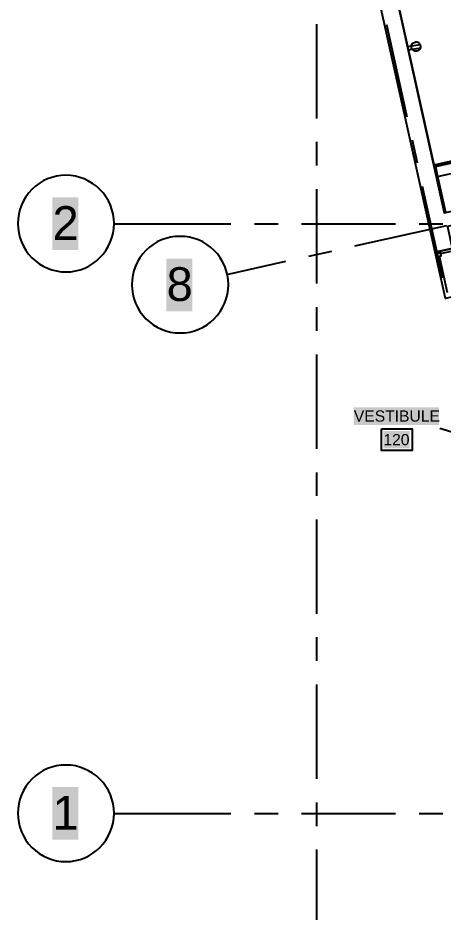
# Model space of a CAD drawing. Header units: inches. Extents: x -1841 to -80, y -100 to 1021.
# Drawn here: x -1210.5 to -1098.6, y 143.8 to 378.9 of the extents above; entities that cross this region are included whole.
import ezdxf

# ---------------------------------------------------------------- set-up
doc = ezdxf.new("R2010")
doc.units = ezdxf.units.IN
doc.header["$MEASUREMENT"] = 0
doc.layers.add('PDF_Geometry', color=7, linetype='Continuous', true_color=0x777777)
doc.layers.add('PDF_Solid Fills', color=7, linetype='Continuous', true_color=0xffffff)
doc.layers.add('PDF_Text', color=7, linetype='Continuous')
doc.styles.add('PDF Arial', font='arial.ttf')

msp = doc.modelspace()

# ---------------------------------------------------------------- linework, layer by layer
at = {"layer": 'PDF_Geometry', "color": 7, "lineweight": 25}
for points in [[(-1126.99, 457.08), (-1101.02, 340.19), (-1126.91, 457.08), (-1126.91, 457), (-1027.22, 479.17), (-998.52, 349.96), (-998.44, 349.96), (-1027.22, 479.26), (-1027.14, 479.34), (-998.35, 349.87)], [(-1100.93, 340.28), (-1126.91, 457), (-1126.91, 457.08), (-1101.02, 340.19), (-1093.74, 341.85)], [(-1131.87, 352.52), (-1131.87, 377.25)], [(-1108.05, 352.85), (-1113.42, 377.09)], [(-1107.95, 371.39), (-1104.64, 371.97)], [(-1107.8, 370.53), (-1104.49, 371.1)], [(-1131.87, 340.11), (-1131.87, 346.32)], [(-1105.32, 340.77), (-1106.64, 346.81)], [(-1084.72, 343.42), (-1100.6, 339.86), (-1084.72, 343.42)], [(-1100.6, 339.86), (-1084.72, 343.34)], [(-1131.87, 309.09), (-1131.87, 333.91)], [(-1098.62, 310.5), (-1103.99, 334.65)], [(-1185.23, 324.81), (-1154.46, 324.81)], [(-1148.25, 324.81), (-1142.05, 324.81)], [(-1135.84, 324.81), (-1111.11, 324.81)], [(-1104.9, 324.81), (-1098.7, 324.81)], [(-1121.86, 319.02), (-1097.62, 324.39)], [(-1133.94, 316.29), (-1127.9, 317.61)], [(-1100.68, 317.36), (-1100.6, 316.95), (-1099.28, 317.28), (-1099.28, 317.03), (-1096.05, 317.69), (-1096.22, 318.35)], [(-1097.46, 306.69), (-1099.53, 316.29)], [(-1155.53, 311.49), (-1139.98, 314.96)], [(-1131.87, 296.68), (-1131.87, 302.88)], [(-1131.87, 265.66), (-1131.87, 290.48)], [(-1081.74, 265.58), (-1099.44, 270.95)], [(-1131.87, 253.25), (-1131.87, 259.45)], [(-1131.87, 222.31), (-1131.87, 247.04)], [(-1131.87, 209.9), (-1131.87, 216.11)], [(-1131.87, 178.88), (-1131.87, 203.7)], [(-1131.87, 166.47), (-1131.87, 172.67)], [(-1185.23, 169.78), (-1154.46, 169.78)], [(-1148.25, 169.78), (-1142.05, 169.78)], [(-1135.84, 169.78), (-1111.11, 169.78)], [(-1104.9, 169.78), (-1098.7, 169.78)], [(-1131.87, 135.45), (-1131.87, 160.27)]]:
    msp.add_lwpolyline(points, dxfattribs=at)
for points in [[(-1018.29, 345.24), (-1017.55, 341.85), (-1086.79, 326.46), (-1097.46, 324.06), (-1096.22, 318.35), (-1097.46, 318.02), (-1100.68, 317.36), (-1132.53, 460.56), (-1127.98, 461.55), (-1102.26, 467.34), (-1101.26, 462.88), (-1126.99, 457.08), (-1098.29, 327.7), (-1018.29, 345.41)], [(-1100.02, 337.22), (-1084.14, 340.77), (-1084.72, 343.34), (-1100.6, 339.86)], [(-1100.93, 339.86), (-1092.66, 341.68), (-1092.74, 342.1), (-1101.02, 340.19)], [(-1100.6, 339.95), (-1100.93, 339.86), (-1098.29, 327.7), (-1097.87, 327.78)], [(-1093.49, 306.19), (-1097.96, 305.2), (-1100.68, 317.36), (-1096.22, 318.35)], [(-1100.02, 316.2), (-1099.11, 316.37), (-1099.28, 317.28), (-1100.19, 317.03)], [(-1114.83, 270.87), (-1106.72, 270.87), (-1106.72, 265.24), (-1114.83, 265.24)]]:
    msp.add_lwpolyline(points, close=True, dxfattribs=at)
for points in [[(-1197.89, 337.55, 0.416667), (-1210.54, 324.89, 0.415306), (-1197.89, 312.15, 0.412859), (-1185.23, 324.89, 0.414218)], [(-1167.86, 321.5, 0.416667), (-1180.52, 308.84, 0.415306), (-1167.86, 296.1, 0.413961), (-1155.12, 308.84, 0.415306)], [(-1197.89, 182.52, 0.416667), (-1210.54, 169.86, 0.415306), (-1197.89, 157.12, 0.412859), (-1185.23, 169.86, 0.414218)]]:
    msp.add_lwpolyline(points, format="xyb", close=True, dxfattribs=at)
msp.add_arc((-1105.71, 371.38), 1.22, 9.6738, 100.1532, dxfattribs=at)
for points in [[(-1106.88, 371.17), (-1107, 371.84), (-1106.59, 372.46), (-1105.92, 372.58)], [(-1104.51, 371.58), (-1104.39, 370.92), (-1104.84, 370.32), (-1105.51, 370.2)], [(-1105.51, 370.2), (-1106.17, 370.09), (-1106.76, 370.5), (-1106.88, 371.17)]]:
    msp.add_open_spline(points, degree=3, dxfattribs=at)
at = {"layer": 'PDF_Solid Fills', "color": 7, "lineweight": 25, "transparency": 33554559}
for points in [[(-1201.44, 317.94), (-1194.66, 317.94), (-1201.44, 331.76), (-1194.66, 331.76)], [(-1171.42, 301.81), (-1164.63, 301.81), (-1171.42, 315.62), (-1164.63, 315.62)], [(-1122.11, 271.94), (-1099.69, 271.94), (-1122.11, 276.58), (-1099.69, 276.58)], [(-1114.33, 265.74), (-1107.39, 265.74), (-1114.33, 270.37), (-1107.39, 270.37)], [(-1201.44, 162.91), (-1194.66, 162.91), (-1201.44, 176.73), (-1194.66, 176.73)]]:
    msp.add_solid(points, dxfattribs=at)

# ---------------------------------------------------------------- texts
at = {"layer": 'PDF_Text', "color": 7, "lineweight": 25, "attachment_point": 4, "style": 'PDF Arial'}
for s, insert, char_height in [('2', (-1201.42, 325.02), 8.87), ('8', (-1171.39, 308.89), 8.87), ('VESTIBULE', (-1122.08, 274.25), 2.948), ('120', (-1114.3, 268.05), 2.948), ('1', (-1201.42, 169.98), 8.87)]:
    msp.add_mtext(s, dxfattribs=dict(at, insert=insert, char_height=char_height))

doc.saveas('drawing.dxf')
